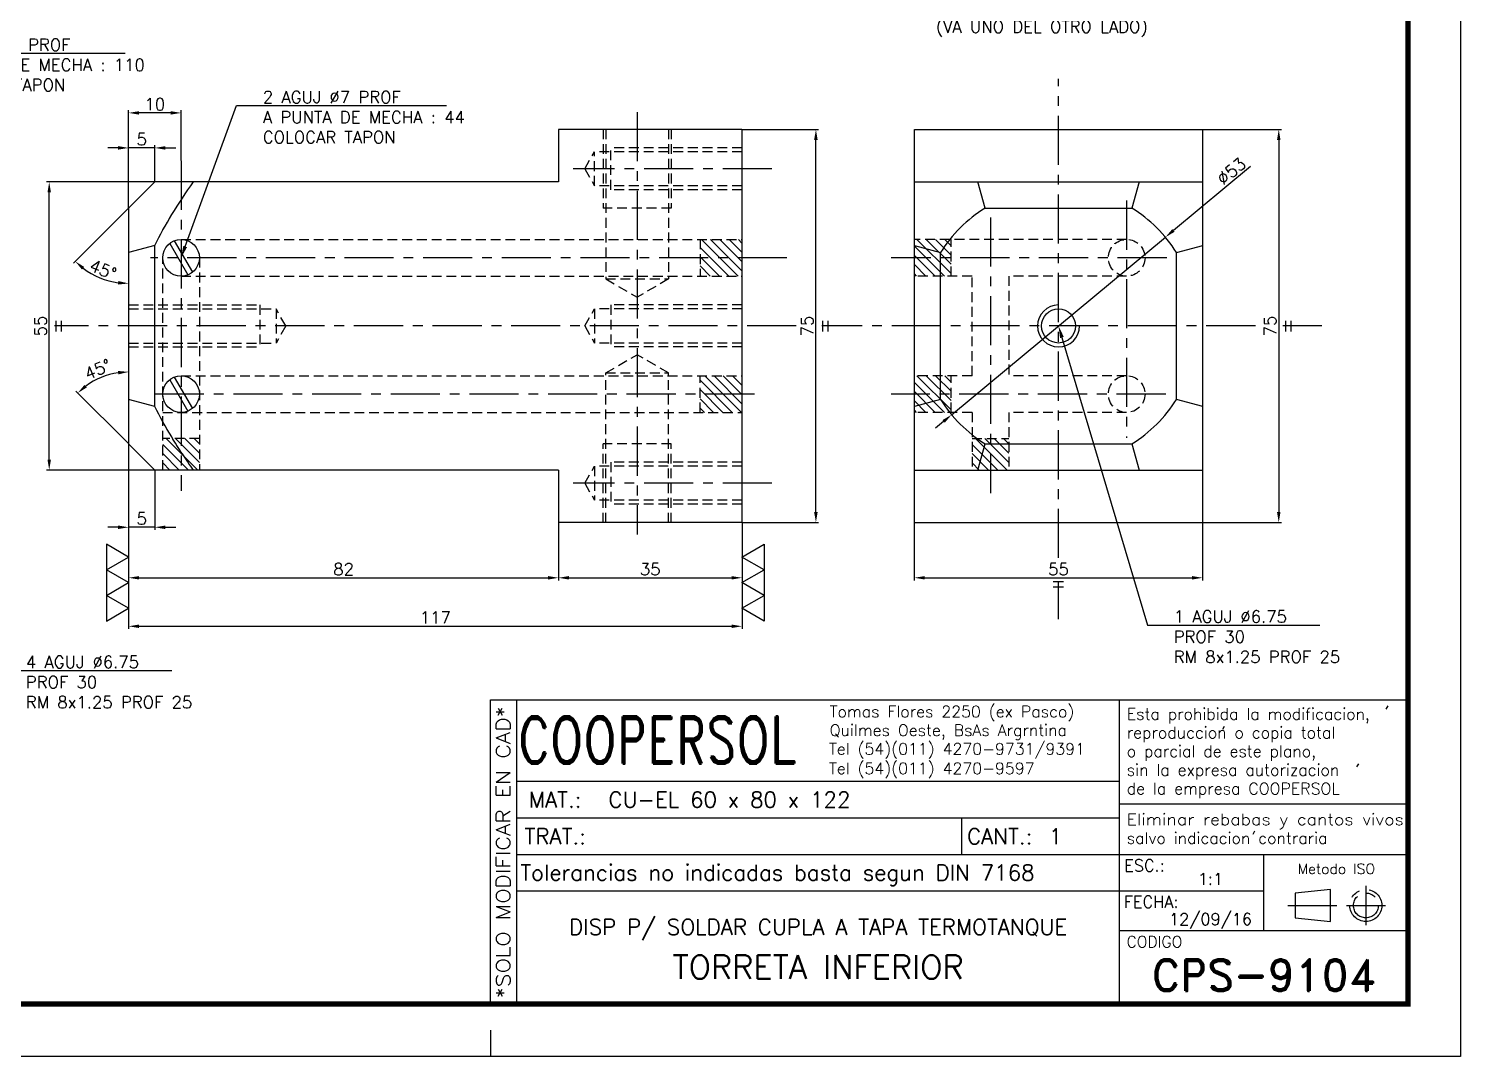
# Model space of a CAD drawing. Extents: x 0 to 420, y 0 to 297.
# Drawn here: x 146.9 to 420, y 0 to 196.1 of the extents above; entities that cross this region are included whole.
import ezdxf
from ezdxf import colors
from ezdxf.entities.mleader import LeaderData, LeaderLine
from ezdxf.enums import TextEntityAlignment as Align
from ezdxf.math import Vec2, Vec3

# ---------------------------------------------------------------- set-up
doc = ezdxf.new("R2010")
doc.units = 0
doc.header["$LTSCALE"] = 7.5
doc.header["$MEASUREMENT"] = 0
doc.linetypes.add('CENTER', pattern=[2, 1.25, -0.25, 0.25, -0.25])
doc.linetypes.add('HIDDEN', pattern=[0.375, 0.25, -0.125])
doc.layers.get('0').update_dxf_attribs({"linetype": 'CONTINUOUS'})
doc.layers.get('DEFPOINTS').update_dxf_attribs({"linetype": 'CONTINUOUS'})
for name, color, linetype in [('1', 1, 'CENTER'), ('CL', 1, 'CENTER'), ('CO', 3, 'CONTINUOUS'), ('FI', 1, 'CONTINUOUS'), ('OC', 1, 'HIDDEN')]:
    doc.layers.add(name, color=color, linetype=linetype)
doc.styles.add('ROMAND', font='ROMAND')
doc.styles.add('ROMANS', font='ROMANS.SHX')
doc.dimstyles.new('1', dxfattribs={"dimtxt": 2.3, "dimasz": 2, "dimexe": 0.5, "dimexo": 0.0625, "dimgap": 0.5, "dimtad": 1, "dimdec": 4, "dimdsep": 46, "dimtxsty": 'ROMANS', "dimcen": -2, "dimclrt": 7, "dimadec": 0, "dimazin": 0, "dimtfac": 0.869565, "dimtdec": 4, "dimtmove": 0, "dimatfit": 3, "dimfxl": 1, "dimtolj": 1, "dimarcsym": 0})

# ---------------------------------------------------------------- blocks, each defined once
blk = doc.blocks.new('A3G')
blk.add_line((235, 5), (235, 0))
blk.add_lwpolyline([(0, 297), (420, 297), (420, 0), (0, 0)], close=True)
at = {"const_width": 1}
blk.add_lwpolyline([(25, 287), (410, 287), (410, 10), (25, 10)], close=True, dxfattribs=at)
blk = doc.blocks.new('*D8')
at = {"layer": 'CO', "color": 0, "lineweight": -2}
for p, q in [((379.98, 169.78), (365.27, 157.56)), ((322.96, 122.41), (363.73, 156.28)), ((321.42, 121.13), (319.88, 119.85))]:
    blk.add_line(p, q, dxfattribs=at)
at = {"layer": 'CO', "color": 0}
for points in [[(365.05, 157.81), (365.48, 157.3), (363.73, 156.28)], [(321.21, 121.39), (321.64, 120.88), (322.96, 122.41)]]:
    blk.add_solid(points, dxfattribs=at)
at = {"layer": 'DEFPOINTS', "color": 0}
for p in [(363.73, 156.28), (322.96, 122.41)]:
    blk.add_point(p, dxfattribs=at)
at = {"layer": 'CO', "color": 7, "insert": (376.31, 168.87), "char_height": 2.3, "attachment_point": 5, "rotation": 39.7186, "style": 'ROMANS'}
blk.add_mtext('\\A1;∅53', dxfattribs=at)
blk = doc.blocks.new('*D9')
at = {"layer": 'CO', "color": 0, "lineweight": -2}
for p, q in [((165.97, 116.78), (165.97, 90.8)), ((247.97, 101.78), (247.97, 90.8)), ((167.97, 91.3), (245.97, 91.3))]:
    blk.add_line(p, q, dxfattribs=at)
at = {"layer": 'CO', "color": 0}
for points in [[(167.97, 91.63), (167.97, 90.97), (165.97, 91.3)], [(245.97, 91.63), (245.97, 90.97), (247.97, 91.3)]]:
    blk.add_solid(points, dxfattribs=at)
at = {"layer": 'DEFPOINTS', "color": 0}
for p in [(165.97, 116.84), (247.97, 101.84), (247.97, 91.3)]:
    blk.add_point(p, dxfattribs=at)
at = {"layer": 'CO', "color": 7, "insert": (206.97, 92.95), "char_height": 2.3, "attachment_point": 5, "style": 'ROMANS'}
blk.add_mtext('\\A1;82', dxfattribs=at)
blk = doc.blocks.new('*D10')
at = {"layer": 'CO', "color": 0, "lineweight": -2}
for p, q in [((247.97, 101.78), (247.97, 90.8)), ((282.97, 101.78), (282.97, 90.8)), ((249.97, 91.3), (280.97, 91.3))]:
    blk.add_line(p, q, dxfattribs=at)
at = {"layer": 'CO', "color": 0}
for points in [[(249.97, 91.63), (249.97, 90.97), (247.97, 91.3)], [(280.97, 91.63), (280.97, 90.97), (282.97, 91.3)]]:
    blk.add_solid(points, dxfattribs=at)
at = {"layer": 'DEFPOINTS', "color": 0}
for p in [(247.97, 101.84), (282.97, 101.84), (282.97, 91.3)]:
    blk.add_point(p, dxfattribs=at)
at = {"layer": 'CO', "color": 7, "insert": (265.47, 92.95), "char_height": 2.3, "attachment_point": 5, "style": 'ROMANS'}
blk.add_mtext('\\A1;35', dxfattribs=at)
blk = doc.blocks.new('*D11')
at = {"layer": 'CO', "color": 0, "lineweight": -2}
for p, q in [((165.97, 116.78), (165.97, 81.55)), ((282.97, 101.78), (282.97, 81.55)), ((167.97, 82.05), (280.97, 82.05))]:
    blk.add_line(p, q, dxfattribs=at)
at = {"layer": 'CO', "color": 0}
for points in [[(167.97, 82.39), (167.97, 81.72), (165.97, 82.05)], [(280.97, 82.39), (280.97, 81.72), (282.97, 82.05)]]:
    blk.add_solid(points, dxfattribs=at)
at = {"layer": 'DEFPOINTS', "color": 0}
for p in [(165.97, 116.84), (282.97, 101.84), (282.97, 82.05)]:
    blk.add_point(p, dxfattribs=at)
at = {"layer": 'CO', "color": 7, "insert": (224.47, 83.7), "char_height": 2.3, "attachment_point": 5, "style": 'ROMANS'}
blk.add_mtext('\\A1;117', dxfattribs=at)
blk = doc.blocks.new('*D12')
at = {"layer": 'CO', "color": 0, "lineweight": -2}
for p, q in [((170.9, 166.84), (150.32, 166.84)), ((150.82, 113.84), (150.82, 164.84)), ((170.9, 111.84), (150.32, 111.84))]:
    blk.add_line(p, q, dxfattribs=at)
at = {"layer": 'CO', "color": 0}
for points in [[(150.49, 164.84), (151.15, 164.84), (150.82, 166.84)], [(150.49, 113.84), (151.15, 113.84), (150.82, 111.84)]]:
    blk.add_solid(points, dxfattribs=at)
at = {"layer": 'DEFPOINTS', "color": 0}
for p in [(150.82, 166.84), (170.97, 166.84), (170.97, 111.84)]:
    blk.add_point(p, dxfattribs=at)
at = {"layer": 'CO', "color": 7, "insert": (149.17, 139.34), "char_height": 2.3, "attachment_point": 5, "rotation": 90, "style": 'ROMANS'}
blk.add_mtext('\\A1;55', dxfattribs=at)
blk = doc.blocks.new('*D13')
at = {"layer": 'CO', "color": 0, "lineweight": -2}
for p, q in [((283.03, 176.84), (297.57, 176.84)), ((297.07, 103.84), (297.07, 174.84)), ((283.03, 101.84), (297.57, 101.84))]:
    blk.add_line(p, q, dxfattribs=at)
at = {"layer": 'CO', "color": 0}
for points in [[(296.73, 174.84), (297.4, 174.84), (297.07, 176.84)], [(296.73, 103.84), (297.4, 103.84), (297.07, 101.84)]]:
    blk.add_solid(points, dxfattribs=at)
at = {"layer": 'DEFPOINTS', "color": 0}
for p in [(282.97, 176.84), (297.07, 176.84), (282.97, 101.84)]:
    blk.add_point(p, dxfattribs=at)
at = {"layer": 'CO', "color": 7, "insert": (295.42, 139.34), "char_height": 2.3, "attachment_point": 5, "rotation": 90, "style": 'ROMANS'}
blk.add_mtext('\\A1;75', dxfattribs=at)
blk = doc.blocks.new('*D14')
at = {"layer": 'CO', "color": 0, "lineweight": -2}
for p, q in [((165.97, 161.91), (165.97, 180.49)), ((175.97, 170.93), (175.97, 180.49)), ((173.97, 179.99), (167.97, 179.99))]:
    blk.add_line(p, q, dxfattribs=at)
at = {"layer": 'CO', "color": 0}
for points in [[(167.97, 180.32), (167.97, 179.66), (165.97, 179.99)], [(173.97, 180.32), (173.97, 179.66), (175.97, 179.99)]]:
    blk.add_solid(points, dxfattribs=at)
at = {"layer": 'DEFPOINTS', "color": 0}
for p in [(165.97, 179.99), (175.97, 170.87), (165.97, 161.84)]:
    blk.add_point(p, dxfattribs=at)
at = {"layer": 'CO', "color": 7, "insert": (170.97, 181.64), "char_height": 2.3, "attachment_point": 5, "style": 'ROMANS'}
blk.add_mtext('\\A1;10', dxfattribs=at)
blk = doc.blocks.new('*D24')
at = {"layer": 'CO', "color": 0, "lineweight": -2}
blk.add_line((165.92, 161.8), (155.43, 151.31), dxfattribs=at)
blk.add_arc((165.97, 161.84), 14.4, 232.9667, 262.0333, dxfattribs=at)
at = {"layer": 'CO', "color": 0}
for points in [[(157.08, 150.1), (157.51, 150.6), (155.79, 151.66)], [(163.99, 147.92), (163.95, 147.25), (165.97, 147.45)]]:
    blk.add_solid(points, dxfattribs=at)
at = {"layer": 'DEFPOINTS', "color": 0}
for p in [(170.97, 166.84), (165.97, 161.84), (165.97, 161.84), (158.77, 149.38), (165.97, 116.84)]:
    blk.add_point(p, dxfattribs=at)
at = {"layer": 'CO', "color": 7, "insert": (161.09, 150.07), "char_height": 2.3, "attachment_point": 5, "rotation": 337.5, "style": 'ROMANS'}
blk.add_mtext('\\A1;45°', dxfattribs=at)
blk = doc.blocks.new('*D25')
at = {"layer": 'CO', "color": 0, "lineweight": -2}
blk.add_line((165.92, 116.89), (155.9, 126.91), dxfattribs=at)
blk.add_arc((165.97, 116.84), 13.73, 98.352, 126.648, dxfattribs=at)
at = {"layer": 'CO', "color": 0}
for points in [[(163.95, 130.76), (164, 130.1), (165.97, 130.58)], [(157.99, 127.61), (157.55, 128.11), (156.26, 126.55)]]:
    blk.add_solid(points, dxfattribs=at)
at = {"layer": 'DEFPOINTS', "color": 0}
for p in [(165.97, 161.84), (162.41, 130.11), (165.97, 116.84), (165.97, 116.84), (170.97, 111.84)]:
    blk.add_point(p, dxfattribs=at)
at = {"layer": 'CO', "color": 7, "insert": (160.08, 131.06), "char_height": 2.3, "attachment_point": 5, "rotation": 22.5, "style": 'ROMANS'}
blk.add_mtext('\\A1;45°', dxfattribs=at)
blk = doc.blocks.new('*D26')
at = {"layer": 'CO', "color": 0, "lineweight": -2}
for p, q in [((315.84, 101.78), (315.84, 90.8)), ((370.84, 101.78), (370.84, 90.8)), ((317.84, 91.3), (368.84, 91.3))]:
    blk.add_line(p, q, dxfattribs=at)
at = {"layer": 'CO', "color": 0}
for points in [[(317.84, 91.63), (317.84, 90.97), (315.84, 91.3)], [(368.84, 91.63), (368.84, 90.97), (370.84, 91.3)]]:
    blk.add_solid(points, dxfattribs=at)
at = {"layer": 'DEFPOINTS', "color": 0}
for p in [(315.84, 101.84), (370.84, 101.84), (370.84, 91.3)]:
    blk.add_point(p, dxfattribs=at)
at = {"layer": 'CO', "color": 7, "insert": (343.34, 92.95), "char_height": 2.3, "attachment_point": 5, "style": 'ROMANS'}
blk.add_mtext('\\A1;55', dxfattribs=at)
blk = doc.blocks.new('*D27')
at = {"layer": 'CO', "color": 0, "lineweight": -2}
for p, q in [((370.91, 176.84), (385.86, 176.84)), ((385.36, 174.84), (385.36, 103.84)), ((370.91, 101.84), (385.86, 101.84))]:
    blk.add_line(p, q, dxfattribs=at)
at = {"layer": 'CO', "color": 0}
for points in [[(385.03, 174.84), (385.69, 174.84), (385.36, 176.84)], [(385.03, 103.84), (385.69, 103.84), (385.36, 101.84)]]:
    blk.add_solid(points, dxfattribs=at)
at = {"layer": 'DEFPOINTS', "color": 0}
for p in [(370.84, 176.84), (370.84, 101.84), (385.36, 101.84)]:
    blk.add_point(p, dxfattribs=at)
at = {"layer": 'CO', "color": 7, "insert": (383.71, 139.34), "char_height": 2.3, "attachment_point": 5, "rotation": 90, "style": 'ROMANS'}
blk.add_mtext('\\A1;75', dxfattribs=at)
blk = doc.blocks.new('*D30')
at = {"layer": 'CO', "color": 0, "lineweight": -2}
for p, q in [((163.97, 173.31), (161.97, 173.31)), ((165.97, 161.91), (165.97, 173.81)), ((170.97, 173.31), (165.97, 173.31)), ((170.97, 166.91), (170.97, 173.81)), ((172.97, 173.31), (174.97, 173.31))]:
    blk.add_line(p, q, dxfattribs=at)
at = {"layer": 'CO', "color": 0}
for points in [[(163.97, 173.65), (163.97, 172.98), (165.97, 173.31)], [(172.97, 173.65), (172.97, 172.98), (170.97, 173.31)]]:
    blk.add_solid(points, dxfattribs=at)
at = {"layer": 'DEFPOINTS', "color": 0}
for p in [(165.97, 173.31), (170.97, 166.84), (165.97, 161.84)]:
    blk.add_point(p, dxfattribs=at)
at = {"layer": 'CO', "color": 7, "insert": (168.47, 174.96), "char_height": 2.3, "attachment_point": 5, "style": 'ROMANS'}
blk.add_mtext('\\A1;5', dxfattribs=at)
blk = doc.blocks.new('*D31')
at = {"layer": 'CO', "color": 0, "lineweight": -2}
for p, q in [((165.97, 116.78), (165.97, 100.44)), ((170.97, 111.78), (170.97, 100.44)), ((163.97, 100.94), (161.97, 100.94)), ((170.97, 100.94), (165.97, 100.94)), ((172.97, 100.94), (174.97, 100.94))]:
    blk.add_line(p, q, dxfattribs=at)
at = {"layer": 'CO', "color": 0}
for points in [[(163.97, 101.27), (163.97, 100.6), (165.97, 100.94)], [(172.97, 101.27), (172.97, 100.6), (170.97, 100.94)]]:
    blk.add_solid(points, dxfattribs=at)
at = {"layer": 'DEFPOINTS', "color": 0}
for p in [(165.97, 116.84), (170.97, 111.84), (165.97, 100.94)]:
    blk.add_point(p, dxfattribs=at)
at = {"layer": 'CO', "color": 7, "insert": (168.47, 102.59), "char_height": 2.3, "attachment_point": 5, "style": 'ROMANS'}
blk.add_mtext('\\A1;5', dxfattribs=at)
blk = doc.blocks.new('COOPERSOLROT-02')
for p, q in [((0, 58), (175, 58)), ((0, 0), (0, 58)), ((5, 0), (5, 58)), ((120, 0), (120, 58)), ((175, 0), (175, 58)), ((5, 42.5), (120, 42.5)), ((120, 38.19), (175, 38.19)), ((5, 35.5), (120, 35.5)), ((89.89, 28.5), (89.89, 35.5)), ((5, 28.5), (175, 28.5)), ((147.5, 14), (147.5, 28.5)), ((147.5, 21.5), (5, 21.5)), ((120, 14), (175, 14)), ((0, 0), (175, 0))]:
    blk.add_line(p, q)
at = {"color": 1, "linetype": 'CENTER'}
blk.add_line((166.98, 22.51), (166.98, 15.06), dxfattribs=at)
for points in [[(152.09, 18.79), (161.93, 18.79)], [(163.26, 18.79), (170.71, 18.79)]]:
    blk.add_lwpolyline(points, dxfattribs=at)
at = {"layer": '1'}
for points in [[(170.85, 56.26), (171.21, 56.85)], [(139.66, 52.43), (140.02, 53.02)], [(165.28, 45.22), (165.64, 45.81)], [(145.46, 32.42), (145.82, 33.01)]]:
    blk.add_lwpolyline(points, dxfattribs=at)
blk.add_lwpolyline([(160.25, 18.79), (160.25, 21.83), (153.47, 21.16), (153.47, 16.41), (160.25, 15.74)], close=True, dxfattribs=at)
for radius in [3.05, 2.37]:
    blk.add_circle((166.98, 18.79), radius, dxfattribs=at)
at = {"style": 'ROMANS', "width": 0.996387}
blk.add_text('*SOLO MODIFICAR EN CAD*', height=2.7, rotation=90, dxfattribs=at).set_placement((3.77, 1.09), (3.77, 56.81), align=Align.FIT)
at = {"style": 'ROMAND', "width": 0.75}
blk.add_text('COOPERSOL', height=9, dxfattribs=at).set_placement((5.26, 45.85))
at = {"style": 'ROMANS'}
for s, p in [('MAT.:', (7.32, 37.47)), ('TRAT.:', (6.5, 30.47)), ('CANT.:', (90.89, 30.47)), ('Tolerancias no indicadas basta segun DIN 7168', (5.7, 23.56))]:
    blk.add_text(s, height=3, dxfattribs=at).set_placement(p)
for tag, height, style, p in [('CONJUNTO', 2.3, 'ROMANS', (62.5, 17.5)), ('SUBCONJUNTO', 3, 'ROMANS', (62.5, 11.5)), ('COD-PLA', 6, 'ROMAND', (147.5, 5.5)), ('DENOMINACION', 4.5, 'ROMANS', (62.5, 4.75))]:
    blk.add_attdef(tag, text='', height=height, dxfattribs=dict(style=style)).set_placement(p, align=Align.MIDDLE)
at = {"layer": '1', "style": 'ROMANS'}
for s, height, p in [('Tomas Flores 2250 (ex Pasco)', 2.2, (64.69, 54.68)), ('Esta prohibida la modificacion,', 2.2, (121.36, 54.23)), ('Quilmes Oeste, BsAs Argrntina', 2.2, (64.69, 51.12)), ('reproduccion o copia total', 2.2, (121.36, 50.67)), ('Tel (54)(011) 4270-9731/9391', 2.2, (64.55, 47.56)), ('o parcial de este plano,', 2.2, (121.36, 47.11)), ('Tel (54)(011) 4270-9597', 2.2, (64.55, 43.83)), ('sin la expresa autorizacion ', 2.2, (121.36, 43.55)), ('de la empresa COOPERSOL', 2.2, (121.36, 39.99)), ('salvo indicacion contraria', 2.2, (121.36, 30.54)), ('ESC.:', 2.25, (120.89, 25.29)), ('FECHA:', 2.25, (120.81, 18.36)), ('CODIGO', 2.16, (121.33, 10.78))]:
    blk.add_text(s, height=height, dxfattribs=at).set_placement(p)
at = {"layer": '1', "style": 'ROMANS', "width": 0.96139}
blk.add_text('Eliminar rebabas y cantos vivos', height=2.2, dxfattribs=at).set_placement((121.34, 34.1), (174.21, 34.1), align=Align.FIT)
at = {"layer": '1', "style": 'ROMANS'}
blk.add_text('Metodo ISO', height=1.948, dxfattribs=at).set_placement((161.34, 25.77), align=Align.MIDDLE)
for tag, p in [('MAT', (22.51, 37.47)), ('TRAT', (22.51, 30.47)), ('CANT', (106.49, 30.47))]:
    blk.add_attdef(tag, p, '', height=3, dxfattribs=at)
for tag, p in [('ESC', (137.33, 22.73)), ('FECHA', (137.33, 15.06))]:
    blk.add_attdef(tag, text='', height=2.25, dxfattribs=at).set_placement(p, align=Align.CENTER)

msp = doc.modelspace()

# ---------------------------------------------------------------- hatches: boundary and pattern name
at = {"layer": 'CO'}
h = msp.add_hatch(dxfattribs=at)
h.set_pattern_fill('ANSI31', color=256, scale=10, angle=270, style=0)
h.set_pattern_definition([(315, (-12376.6578, -19321.4432), (0.883883476, 0.883883476), [])])
h.paths.add_polyline_path([(282.96619, 152.34388), (282.96619, 155.84388), (274.96619, 155.84388), (274.96619, 152.34388)])
h.paths.add_polyline_path([(282.96619, 148.84388), (282.96619, 152.34388), (274.96619, 152.34388), (274.96619, 148.84388)])
h = msp.add_hatch(dxfattribs=at)
h.set_pattern_fill('ANSI31', color=256, scale=10, angle=270, style=0)
h.set_pattern_definition([(315, (-12416.8506, -19321.4432), (0.883883476, 0.883883476), [])])
h.paths.add_polyline_path([(319.34433, 152.34388), (319.34433, 155.84388), (315.84433, 155.84388), (315.84433, 152.34388)])
h.paths.add_polyline_path([(319.34433, 148.84388), (319.34433, 152.34388), (315.84433, 152.34388), (315.84433, 148.84388)])
h.paths.add_polyline_path([(319.84433, 148.84388), (319.84433, 152.34388), (319.34433, 152.34388), (319.34433, 148.84388)])
h.paths.add_polyline_path([(319.84433, 152.34388), (319.84433, 155.84388), (319.34433, 155.84388), (319.34433, 152.34388)])
h.paths.add_polyline_path([(321.84433, 152.34388), (321.84433, 155.84388), (319.84433, 155.84388), (319.84433, 152.34388)])
h.paths.add_polyline_path([(321.84433, 148.84388), (321.84433, 152.34388), (319.84433, 152.34388), (319.84433, 148.84388)])
h.paths.add_polyline_path([(322.84433, 148.84388), (322.84433, 152.34388), (321.84433, 152.34388), (321.84433, 148.84388)])
h.paths.add_polyline_path([(322.84433, 152.34388), (322.84433, 155.84388), (321.84433, 155.84388), (321.84433, 152.34388)])
h = msp.add_hatch(dxfattribs=at)
h.set_pattern_fill('ANSI31', color=256, scale=10, angle=270, style=0)
h.set_pattern_definition([(315, (-12376.6578, -19311.4432), (0.883883476, 0.883883476), [])])
h.paths.add_polyline_path([(282.96619, 126.34388), (282.96619, 129.84388), (274.96619, 129.84388), (274.96619, 126.34388)])
h.paths.add_polyline_path([(282.96619, 122.84388), (282.96619, 126.34388), (274.96619, 126.34388), (274.96619, 122.84388)])
h = msp.add_hatch(dxfattribs=at)
h.set_pattern_fill('ANSI31', color=256, scale=10, angle=270, style=0)
h.set_pattern_definition([(315, (-12416.8506, -19347.4432), (0.883883476, 0.883883476), [])])
h.paths.add_polyline_path([(319.34433, 126.34388), (319.34433, 129.84388), (315.84433, 129.84388), (315.84433, 126.34388)])
h.paths.add_polyline_path([(319.34433, 122.84388), (319.34433, 126.34388), (315.84433, 126.34388), (315.84433, 122.84388)])
h.paths.add_polyline_path([(319.84433, 122.84388), (319.84433, 126.34388), (319.34433, 126.34388), (319.34433, 122.84388)])
h.paths.add_polyline_path([(319.84433, 126.34388), (319.84433, 129.84388), (319.34433, 129.84388), (319.34433, 126.34388)])
h.paths.add_polyline_path([(321.84433, 126.34388), (321.84433, 129.84388), (319.84433, 129.84388), (319.84433, 126.34388)])
h.paths.add_polyline_path([(321.84433, 122.84388), (321.84433, 126.34388), (319.84433, 126.34388), (319.84433, 122.84388)])
h.paths.add_polyline_path([(322.84433, 122.84388), (322.84433, 126.34388), (321.84433, 126.34388), (321.84433, 122.84388)])
h.paths.add_polyline_path([(322.84433, 126.34388), (322.84433, 129.84388), (321.84433, 129.84388), (321.84433, 126.34388)])
h = msp.add_hatch(dxfattribs=at)
h.set_pattern_fill('ANSI31', color=256, scale=10, angle=270, style=0)
h.set_pattern_definition([(315, (-12571.2287, -19316.4432), (0.883883476, 0.883883476), [])])
h.paths.add_polyline_path([(175.96619, 111.84388), (175.96619, 117.84388), (172.46619, 117.84388), (172.46619, 111.84388)])
h.paths.add_polyline_path([(179.46619, 111.84388), (179.46619, 117.84388), (175.96619, 117.84388), (175.96619, 111.84388)])
h = msp.add_hatch(dxfattribs=at)
h.set_pattern_fill('ANSI31', color=256, scale=10, angle=270, style=0)
h.set_pattern_definition([(315, (-12416.8506, -19316.4432), (0.883883476, 0.883883476), [])])
h.paths.add_polyline_path([(330.34433, 117.84388), (326.84433, 117.84388), (326.84433, 111.84388), (330.34433, 111.84388)])
h.paths.add_polyline_path([(333.84433, 117.84388), (330.34433, 117.84388), (330.34433, 111.84388), (333.84433, 111.84388)])

# ---------------------------------------------------------------- linework, layer by layer
for p, q in [((282.96619, 176.84388), (247.96619, 176.84388)), ((247.96619, 176.84388), (247.96619, 166.84388)), ((282.96619, 176.84388), (282.96619, 101.84388)), ((315.84433, 176.84388), (370.84433, 176.84388)), ((315.84433, 101.84388), (315.84433, 176.84388)), ((370.84433, 101.84388), (370.84433, 176.84388)), ((165.96619, 161.84388), (170.96619, 166.84388)), ((247.96619, 166.84388), (170.96619, 166.84388)), ((315.84433, 166.84388), (370.84433, 166.84388)), ((329.34433, 161.84388), (327.98433, 166.84388)), ((358.70433, 166.84388), (357.34433, 161.84388)), ((165.96619, 161.84388), (165.96619, 116.84388)), ((329.34433, 161.84388), (357.34433, 161.84388)), ((170.96619, 154.70642), (165.96619, 153.34388)), ((170.96619, 123.98133), (170.96619, 154.70642)), ((173.80113, 155.09388), (177.26523, 149.09388)), ((174.66716, 155.59388), (178.13126, 149.59388)), ((315.84433, 154.70388), (320.84433, 153.34388)), ((320.84433, 125.34388), (320.84433, 153.34388)), ((365.84433, 153.34388), (370.84433, 154.70388)), ((365.84433, 125.34388), (365.84433, 153.34388)), ((173.80113, 129.09388), (177.26523, 123.09388)), ((174.66716, 129.59388), (178.13126, 123.59388)), ((170.96619, 123.98133), (165.96619, 125.34388)), ((320.84433, 125.34388), (315.84433, 123.98388)), ((370.84433, 123.98388), (365.84433, 125.34388)), ((165.96619, 116.84388), (170.96619, 111.84388)), ((327.98433, 111.84388), (329.34433, 116.84388)), ((329.34433, 116.84388), (357.34433, 116.84388)), ((357.34433, 116.84388), (358.70433, 111.84388)), ((247.96619, 111.84388), (170.96619, 111.84388)), ((247.96619, 111.84388), (247.96619, 101.84388)), ((315.84433, 111.84388), (370.84433, 111.84388)), ((282.96619, 101.84388), (247.96619, 101.84388)), ((315.84433, 101.84388), (370.84433, 101.84388))]:
    msp.add_line(p, q)
for centre, radius in [((175.96619, 152.34388), 3.5), ((343.34433, 139.34388), 3.25), ((175.96619, 126.34388), 3.5)]:
    msp.add_circle(centre, radius)
for start, end in [(121.8907918, 148.1092082), (31.8907918, 58.1092082), (211.8907918, 238.1092082), (301.8907918, 328.1092082)]:
    msp.add_arc((343.34433, 139.34388), 26.5, start, end)
at = {"color": 7, "linetype": 'Continuous', "lineweight": 15}
for points, knots in [([(170.96619, 154.70642), (171.94924, 156.72331), (173.04521, 158.67204), (175.51547, 162.71386), (176.90866, 164.79553), (178.35707, 166.84388)], [0.763358682, 0.763358682, 0.763358682, 0.763358682, 0.875, 0.875, 1, 1, 1, 1]), ([(178.35707, 111.84388), (177.62916, 112.8733), (176.91415, 113.91318), (175.51693, 116.01951), (174.83549, 117.08486), (173.02124, 120.0579), (171.93634, 121.99098), (170.96619, 123.98133)], [0, 0, 0, 0, 0.0625, 0.0625, 0.125, 0.125, 0.2351571872, 0.2351571872, 0.2351571872, 0.2351571872])]:
    msp.add_open_spline(points, degree=3, knots=knots, dxfattribs=at)
for points, knots in [([(170.96619, 154.70642), (171.94924, 156.72331), (173.04521, 158.67204), (175.51547, 162.71386), (176.90866, 164.79553), (178.35707, 166.84388)], [0.763358682, 0.763358682, 0.763358682, 0.763358682, 0.875, 0.875, 1, 1, 1, 1]), ([(178.35707, 111.84388), (177.62916, 112.8733), (176.91415, 113.91318), (175.51693, 116.01951), (174.83549, 117.08486), (173.02124, 120.0579), (171.93634, 121.99098), (170.96619, 123.98133)], [0, 0, 0, 0, 0.0625, 0.0625, 0.125, 0.125, 0.2351571872, 0.2351571872, 0.2351571872, 0.2351571872])]:
    msp.add_open_spline(points, degree=3, knots=knots)
at = {"layer": 'CL'}
for p, q in [((343.34433, 95.07732), (343.34433, 186.51076)), ((262.96619, 180.13538), (262.96619, 99.57219)), ((175.96619, 170.87089), (175.96619, 107.86128)), ((288.66819, 169.34388), (250.74992, 169.34388)), ((356.34433, 163.26749), (356.34433, 118.02002)), ((330.34433, 160.03553), (330.34433, 107.45716)), ((291.52193, 152.34388), (170.12712, 152.34388)), ((363.98684, 152.34388), (311.39642, 152.34388)), ((293.31364, 139.34388), (151.83086, 139.34388)), ((380.91585, 139.34388), (298.17684, 139.34388)), ((393.54447, 139.34388), (386.16034, 139.34388)), ((285.3401, 126.34388), (169.97627, 126.34388)), ((363.79452, 126.34388), (311.39642, 126.34388)), ((288.66819, 109.34388), (250.74992, 109.34388)), ((343.34433, 83.3851), (343.34433, 90.57365))]:
    msp.add_line(p, q, dxfattribs=at)
at = {"layer": 'CO'}
for p, q in [((152.09865, 140.31579), (152.09865, 138.31567)), ((153.09865, 140.31579), (153.09865, 138.31567)), ((298.34633, 140.31579), (298.34633, 138.31567)), ((299.34633, 140.31579), (299.34633, 138.31567)), ((386.63877, 140.31579), (386.63877, 138.31567)), ((387.63877, 140.31579), (387.63877, 138.31567)), ((344.31624, 90.52663), (342.31612, 90.52663)), ((344.31624, 89.52663), (342.31612, 89.52663))]:
    msp.add_line(p, q, dxfattribs=at)
for points in [[(165.96619, 95.26266), (161.7328, 97.70681), (161.7328, 92.8185)], [(282.96619, 95.26266), (287.19959, 97.70681), (287.19959, 92.8185)], [(165.96619, 90.37435), (161.7328, 92.8185), (161.7328, 87.9302)], [(282.96619, 90.37435), (287.19959, 92.8185), (287.19959, 87.9302)], [(165.96619, 85.48605), (161.7328, 87.9302), (161.7328, 83.0419)], [(282.96619, 85.48605), (287.19959, 87.9302), (287.19959, 83.0419)]]:
    msp.add_lwpolyline(points, close=True, dxfattribs=at)
at = {"layer": 'FI'}
msp.add_arc((343.34433, 139.34388), 4, 90, 0, dxfattribs=at)
at = {"layer": 'OC'}
for p, q in [((256.46619, 176.84388), (256.46619, 161.84388)), ((256.96619, 176.84388), (256.96619, 148.30798)), ((268.96619, 176.84388), (268.96619, 148.30798)), ((269.46619, 176.84388), (269.46619, 161.84388)), ((252.96619, 169.34388), (254.84258, 172.59388)), ((282.96619, 172.59388), (254.84258, 172.59388)), ((254.84258, 166.09388), (254.84258, 172.59388)), ((282.96619, 173.34388), (257.96619, 173.34388)), ((257.96619, 165.34388), (257.96619, 173.34388)), ((252.96619, 169.34388), (254.84258, 166.09388)), ((282.96619, 166.09388), (254.84258, 166.09388)), ((282.96619, 165.34388), (257.96619, 165.34388)), ((269.46619, 161.84388), (256.46619, 161.84388)), ((175.96619, 155.84388), (282.96619, 155.84388)), ((274.96619, 155.84388), (274.96619, 148.84388)), ((356.34433, 155.84388), (315.84433, 155.84388)), ((322.84433, 148.84388), (322.84433, 155.84388)), ((172.46619, 111.84388), (172.46619, 152.34388)), ((179.46619, 152.34388), (179.46619, 111.84388)), ((175.96619, 148.84388), (282.96619, 148.84388)), ((256.96619, 148.30798), (262.96619, 144.84388)), ((256.96619, 148.30798), (268.96619, 148.30798)), ((268.96619, 148.30798), (262.96619, 144.84388)), ((326.84433, 148.84388), (315.84433, 148.84388)), ((326.84433, 129.84388), (326.84433, 148.84388)), ((356.34433, 148.84388), (333.84433, 148.84388)), ((333.84433, 148.84388), (333.84433, 129.84388)), ((165.96619, 143.34388), (190.96619, 143.34388)), ((165.96619, 142.59388), (194.08981, 142.59388)), ((190.96619, 143.34388), (190.96619, 135.34388)), ((195.96619, 139.34388), (194.08981, 142.59388)), ((194.08981, 142.59388), (194.08981, 136.09388)), ((252.96619, 139.34388), (254.84258, 142.59388)), ((282.96619, 142.59388), (254.84258, 142.59388)), ((254.84258, 142.59388), (254.84258, 136.09388)), ((282.96619, 143.34388), (257.96619, 143.34388)), ((257.96619, 143.34388), (257.96619, 135.34388)), ((195.96619, 139.34388), (194.08981, 136.09388)), ((252.96619, 139.34388), (254.84258, 136.09388)), ((165.96619, 136.09388), (194.08981, 136.09388)), ((165.96619, 135.34388), (190.96619, 135.34388)), ((282.96619, 136.09388), (254.84258, 136.09388)), ((256.96619, 130.37978), (262.96619, 133.84388)), ((282.96619, 135.34388), (257.96619, 135.34388)), ((268.96619, 130.37978), (262.96619, 133.84388)), ((175.96619, 129.84388), (282.96619, 129.84388)), ((256.96619, 101.84388), (256.96619, 130.37978)), ((256.96619, 130.37978), (268.96619, 130.37978)), ((268.96619, 101.84388), (268.96619, 130.37978)), ((274.96619, 122.84388), (274.96619, 129.84388)), ((326.84433, 129.84388), (315.84433, 129.84388)), ((322.84433, 122.84388), (322.84433, 129.84388)), ((356.34433, 129.84388), (333.84433, 129.84388)), ((172.46619, 122.84388), (282.96619, 122.84388)), ((326.84433, 122.84388), (315.84433, 122.84388)), ((326.84433, 122.84388), (326.84433, 111.84388)), ((356.34433, 122.84388), (333.84433, 122.84388)), ((333.84433, 122.84388), (333.84433, 111.84388)), ((179.46619, 117.84388), (172.46619, 117.84388)), ((326.84433, 117.84388), (333.84433, 117.84388)), ((269.46619, 116.84388), (256.46619, 116.84388)), ((256.46619, 101.84388), (256.46619, 116.84388)), ((269.46619, 101.84388), (269.46619, 116.84388)), ((252.96619, 109.34388), (254.84258, 112.59388)), ((282.96619, 112.59388), (254.84258, 112.59388)), ((254.84258, 112.59388), (254.84258, 106.09388)), ((282.96619, 113.34388), (257.96619, 113.34388)), ((257.96619, 113.34388), (257.96619, 105.34388)), ((252.96619, 109.34388), (254.84258, 106.09388)), ((282.96619, 106.09388), (254.84258, 106.09388)), ((282.96619, 105.34388), (257.96619, 105.34388))]:
    msp.add_line(p, q, dxfattribs=at)
for centre in [(356.34433, 152.34388), (356.34433, 126.34388)]:
    msp.add_circle(centre, 3.5, dxfattribs=at)

# ---------------------------------------------------------------- block references
msp.add_blockref('A3G', (0, 0))
ref = msp.add_blockref('COOPERSOLROT-02', (235, 10))
ref.add_attrib('COD-PLA', 'CPS-9104', dxfattribs={"height": 6, "style": 'ROMAND'}).set_placement((382.5, 15.5), align=Align.MIDDLE)
ref.add_attrib('FECHA', '12/09/16', dxfattribs={"layer": '1', "height": 2.25, "style": 'ROMANS'}).set_placement((372.33468, 25.061), align=Align.CENTER)
ref.add_attrib('MAT', 'CU-EL 60 x 80 x 122', (257.50529, 47.46815), dxfattribs={"layer": '1', "height": 3, "style": 'ROMANS'})
ref.add_attrib('ESC', '1:1', dxfattribs={"layer": '1', "height": 2.25, "style": 'ROMANS'}).set_placement((372.33468, 32.72855), align=Align.CENTER)
ref.add_attrib('CANT', '1', (341.49059, 40.46815), dxfattribs={"layer": '1', "height": 3, "style": 'ROMANS'})
ref.add_attrib('DENOMINACION', 'TORRETA INFERIOR', dxfattribs={"height": 4.5, "style": 'ROMANS'}).set_placement((297.5, 17.03781), align=Align.MIDDLE)
ref.add_attrib('SUBCONJUNTO', 'DISP P/ SOLDAR CUPLA A TAPA TERMOTANQUE', dxfattribs={"height": 3, "style": 'ROMANS'}).set_placement((297.5, 24.47785), align=Align.MIDDLE)

# ---------------------------------------------------------------- dimensions: what is measured, and where the dimension line sits
at = {"layer": 'CO'}
for base, p1, p2, picture, middle in [((165.96619, 179.99068), (175.96619, 170.87089), (165.96619, 161.84388), '*D14', (170.96619, 181.64068)), ((165.96619, 173.31309), (170.96619, 166.84388), (165.96619, 161.84388), '*D30', (168.46619, 174.96309)), ((165.96619, 100.93667), (170.96619, 111.84388), (165.96619, 116.84388), '*D31', (168.46619, 102.58667)), ((247.96619, 91.30063), (165.96619, 116.84388), (247.96619, 101.84388), '*D9', (206.96619, 92.95063)), ((282.96619, 82.05278), (165.96619, 116.84388), (282.96619, 101.84388), '*D11', (224.46619, 83.70278)), ((370.84433, 91.30063), (315.84433, 101.84388), (370.84433, 101.84388), '*D26', (343.34433, 92.95063))]:
    dim = msp.add_linear_dim(base=base, p1=p1, p2=p2, dimstyle='1', dxfattribs=at)
    dim.commit()
    dim.dimension.update_dxf_attribs({"geometry": picture, "text_midpoint": middle})
for base, p1, p2, picture, middle in [((297.06695, 176.84388), (282.96619, 101.84388), (282.96619, 176.84388), '*D13', (295.41695, 139.34388)), ((385.35939, 101.84388), (370.84433, 176.84388), (370.84433, 101.84388), '*D27', (383.70939, 139.34388)), ((150.81927, 166.84388), (170.96619, 111.84388), (170.96619, 166.84388), '*D12', (149.16927, 139.34388))]:
    dim = msp.add_linear_dim(base=base, p1=p1, p2=p2, angle=90, dimstyle='1', dxfattribs=at)
    dim.commit()
    dim.dimension.update_dxf_attribs({"geometry": picture, "text_midpoint": middle})
dim = msp.add_diameter_dim_2p(p1=(322.96073, 122.40992), p2=(363.72793, 156.27783), dimstyle='1', dxfattribs=at)
dim.commit()
dim.dimension.update_dxf_attribs({"geometry": '*D8', "text_midpoint": (377.35979, 167.60269), "dimtype": 163})
for base, line2, picture, middle in [((158.76845, 149.37702), ((165.96619, 161.84388), (170.96619, 166.84388)), '*D24', (161.08871, 150.06858)), ((162.412, 130.10831), ((165.96619, 116.84388), (170.96619, 111.84388)), '*D25', (160.07963, 131.05531))]:
    dim = msp.add_angular_dim_2l(base=base, line1=((165.96619, 161.84388), (165.96619, 116.84388)), line2=line2, dimstyle='1', dxfattribs=at)
    dim.commit()
    dim.dimension.update_dxf_attribs({"geometry": picture, "text_midpoint": middle})
dim = msp.add_linear_dim(base=(282.96619, 91.30063), p1=(247.96619, 101.84388), p2=(282.96619, 101.84388), dimstyle='1', override={"dimtmove": 1}, dxfattribs=at)
dim.commit()
dim.dimension.update_dxf_attribs({"geometry": '*D10', "text_midpoint": (265.46619, 92.95063)})

# ---------------------------------------------------------------- leaders
ml = msp.add_multileader_mtext('Standard', dxfattribs=at)
ml.set_content('2 AGUJ. %%C11.75 PROF\\PA PUNTA DE MECHA 32\\PRWW 1/4" PROF 15\\P(VA UNO DEL OTRO LADO)', color=7, style='ROMANS')
ml.set_leader_properties(color=256, linetype='ByLayer', lineweight=-1)
ml.build(insert=Vec2(0, 0))
ml.multileader.update_dxf_attribs({"text_left_attachment_type": 6, "text_right_attachment_type": 5, "dogleg_length": 4, "arrow_head_size": 2.3})
ctx = ml.context
ctx.base_point, ctx.char_height, ctx.arrow_head_size, ctx.landing_gap_size, ctx.plane_origin = Vec3(318.93864, 206.02468), 2.3, 2.3, 1, Vec3(400.92168, 223.50816)
ctx.left_attachment, ctx.right_attachment = 6, 5
notes = []
notes.append((ctx, [(1, (1, 1, 0), (314.93864, 206.02468), (1, 0), 4, [(0, [(262.96619, 228.77267)], 0, [])])]))
ctx.mtext.insert, ctx.mtext.flow_direction = Vec3(319.93864, 209.09135), 5
ml = msp.add_multileader_mtext('Standard', dxfattribs=at)
ml.set_content('2 AGUJ %%C7 PROF\\PA PUNTA DE MECHA : 110\\PCOLOCAR TAPON', color=7, style='ROMANS')
ml.set_leader_properties(color=256, linetype='ByLayer', lineweight=-1)
ml.build(insert=Vec2(0, 0))
ml.multileader.update_dxf_attribs({"text_left_attachment_type": 6, "text_right_attachment_type": 5, "dogleg_length": 4, "arrow_head_size": 2.3})
ctx = ml.context
ctx.base_point, ctx.char_height, ctx.arrow_head_size, ctx.landing_gap_size, ctx.plane_origin = Vec3(127.55114, 191.37609), 2.3, 2.3, 1, Vec3(112.95176, 159.25739)
ctx.left_attachment, ctx.right_attachment = 6, 5
notes.append((ctx, [(0, (1, 1, 0), (123.55114, 191.37609), (1, 0), 4, [(0, [(108.84993, 157.34388)], 0, [])])]))
ctx.mtext.insert, ctx.mtext.flow_direction = Vec3(128.55114, 194.13609), 5
ml = msp.add_multileader_mtext('Standard', dxfattribs=at)
ml.set_content('2 AGUJ %%C7 PROF\\PA PUNTA DE MECHA : 44\\PCOLOCAR TAPON', color=7, style='ROMANS')
ml.set_leader_properties(color=256, linetype='ByLayer', lineweight=-1)
ml.build(insert=Vec2(0, 0))
ml.multileader.update_dxf_attribs({"text_left_attachment_type": 6, "text_right_attachment_type": 5, "dogleg_length": 4, "arrow_head_size": 2.3})
ctx = ml.context
ctx.base_point, ctx.char_height, ctx.arrow_head_size, ctx.landing_gap_size, ctx.plane_origin = Vec3(190.56558, 181.39619), 2.3, 2.3, 1, Vec3(175.96619, 152.34388)
ctx.left_attachment, ctx.right_attachment = 6, 5
notes.append((ctx, [(0, (1, 1, 0), (186.56558, 181.39619), (1, 0), 4, [(0, [(175.96619, 152.34388)], 0, [])])]))
ctx.mtext.insert, ctx.mtext.flow_direction = Vec3(191.56558, 184.15619), 5
ml = msp.add_multileader_mtext('Standard', dxfattribs=at)
ml.set_content('4 AGUJ %%C6.75\\PPROF 30\\PRM 8x1.25 PROF 25', color=7, style='ROMANS')
ml.set_leader_properties(color=256, linetype='ByLayer', lineweight=-1)
ml.build(insert=Vec2(0, 0))
ml.multileader.update_dxf_attribs({"text_left_attachment_type": 6, "text_right_attachment_type": 5, "dogleg_length": 4, "arrow_head_size": 2.3})
ctx = ml.context
ctx.base_point, ctx.char_height, ctx.arrow_head_size, ctx.landing_gap_size, ctx.plane_origin = Vec3(145.36468, 73.62137), 2.3, 2.3, 1, Vec3(115.84993, 139.34388)
ctx.left_attachment, ctx.right_attachment = 6, 5
notes.append((ctx, [(0, (1, 1, 0), (141.36468, 73.62137), (1, 0), 4, [(0, [(115.84993, 139.34388)], 0, [])])]))
ctx.mtext.insert, ctx.mtext.flow_direction = Vec3(146.36468, 76.38137), 5
ml = msp.add_multileader_mtext('Standard', dxfattribs=at)
ml.set_content('1 AGUJ %%C6.75\\PPROF 30\\PRM 8x1.25 PROF 25', color=7, style='ROMANS')
ml.set_leader_properties(color=256, linetype='ByLayer', lineweight=-1)
ml.build(insert=Vec2(0, 0))
ml.multileader.update_dxf_attribs({"text_left_attachment_type": 6, "text_right_attachment_type": 5, "dogleg_length": 4, "arrow_head_size": 2.3})
ctx = ml.context
ctx.base_point, ctx.char_height, ctx.arrow_head_size, ctx.landing_gap_size, ctx.plane_origin = Vec3(364.32478, 82.28043), 2.3, 2.3, 1, Vec3(343.34433, 139.34388)
ctx.left_attachment, ctx.right_attachment = 6, 5
notes.append((ctx, [(0, (1, 1, 0), (360.32478, 82.28043), (1, 0), 4, [(0, [(343.34433, 139.34388)], 0, [])])]))
ctx.mtext.insert, ctx.mtext.flow_direction = Vec3(365.32478, 85.04043), 5
for ctx, leaders in notes:
    for number, flags, end, landing, length, lines in leaders:
        leader = LeaderData()
        leader.index, (leader.has_last_leader_line, leader.has_dogleg_vector, leader.attachment_direction) = number, flags
        leader.last_leader_point, leader.dogleg_vector, leader.dogleg_length = Vec3(end), Vec3(landing), length
        for number, points, colour, breaks in lines:
            line = LeaderLine()
            line.index, line.vertices, line.color, line.breaks = number, Vec3.list(points), colors.encode_raw_color(colour), breaks
            leader.lines.append(line)
        ctx.leaders.append(leader)

doc.saveas('drawing.dxf')
